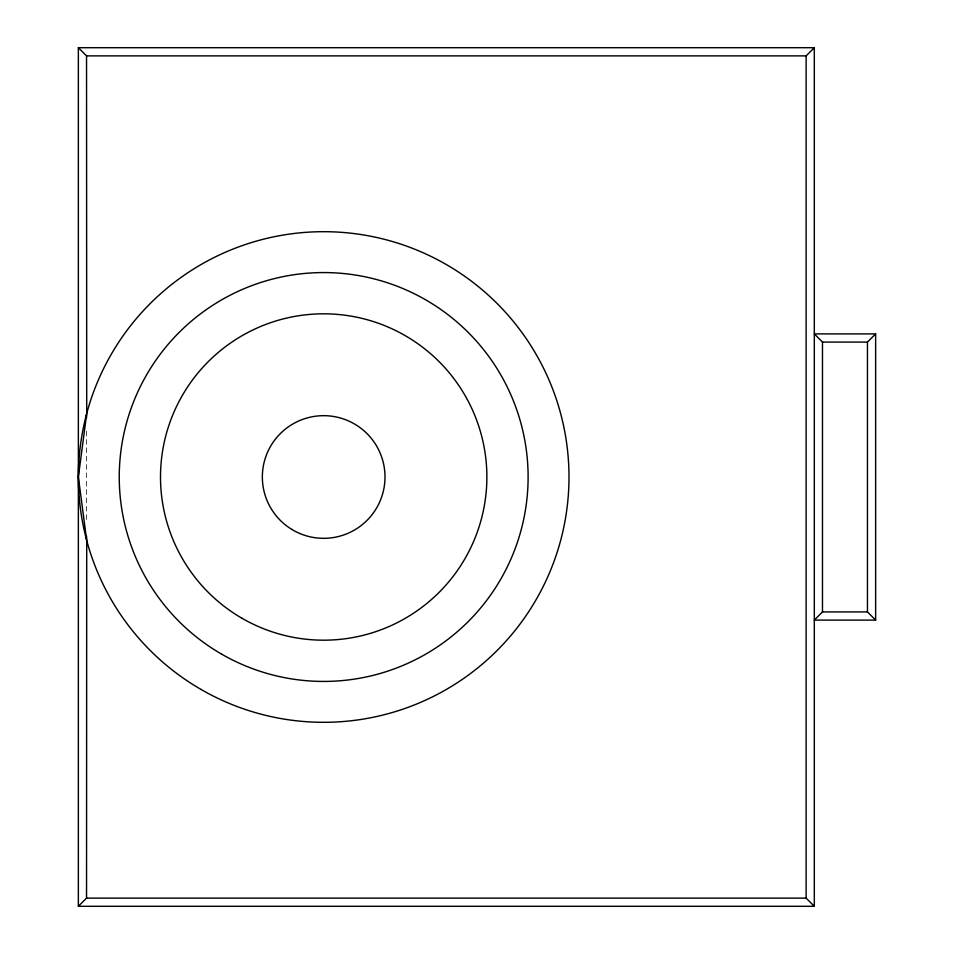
<?xml version="1.0" encoding="UTF-8"?>
<svg xmlns="http://www.w3.org/2000/svg" width="954" height="954" viewBox="0 0 954 954"><rect width="100%" height="100%" fill="white"/><g stroke="black" fill="none" stroke-linecap="round" stroke-linejoin="round"><path stroke-width="0.72" stroke-dasharray="4.77 3.58" d="M86.54 431.16L86.54 522.84"/><path stroke-width="1.43" d="M78.359 906.3L86.54 898.119L86.719 540.489L78.359 477L86.719 413.511L86.54 55.881L78.359 47.7L814.311 47.7L814.311 906.3L78.359 906.3L78.359 47.7M814.311 906.3L806.13 898.119L806.13 55.881L814.311 47.7M875.641 620.1L867.46 611.919L867.46 342.081L875.641 333.9L814.311 333.9L822.479 342.081L822.479 611.919L814.311 620.1L875.641 620.1L875.641 333.9M86.54 55.881L806.13 55.881M822.479 342.081L867.46 342.081M822.479 611.919L867.46 611.919M86.54 898.119L806.13 898.119M86.54 414.883L86.54 417.852M86.54 536.148L86.54 539.117M221.459 654.039A204.43 204.43 0 0 0 528.111 477A204.43 204.43 0 0 0 221.459 299.961A204.43 204.43 0 0 0 221.459 654.039M242.089 618.323A163.194 163.194 0 0 0 486.874 477A163.194 163.194 0 0 0 242.089 335.677A163.194 163.194 0 0 0 242.089 618.323M201.02 689.444A245.309 245.309 0 0 0 568.989 477A245.309 245.309 0 0 0 201.02 264.556A245.309 245.309 0 0 0 201.02 689.444M291.864 529.434A61.33 61.33 0 0 0 384.987 478.336A61.33 61.33 0 0 0 294.178 423.23A61.33 61.33 0 0 0 291.864 529.434"/></g></svg>
